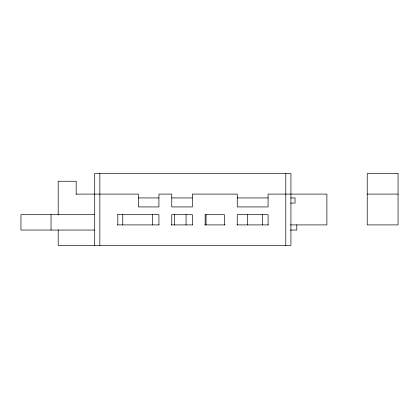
<?xml version="1.0" encoding="UTF-8"?>
<svg xmlns="http://www.w3.org/2000/svg" width="419" height="419" viewBox="0 0 419 419"><rect width="100%" height="100%" fill="white"/><g stroke="black" fill="none" stroke-linecap="round" stroke-linejoin="round"><path stroke-width="0.63" d="M76.169 194.091L138.37 194.091L138.37 206.934L158.916 206.934L158.916 194.091L171.759 194.091L171.759 206.934L192.305 206.934L192.305 194.091L237.254 194.091L237.254 206.934L268.076 206.934L268.076 194.091L326.893 194.091L326.893 224.909L290.398 224.909M367.227 194.091L398.05 194.091M138.37 197.941L158.916 197.941M171.759 197.941L192.305 197.941M237.254 197.941L268.076 197.941M290.55 197.941L295.044 197.941L295.044 203.079L290.55 203.079M94.725 214.638L20.95 214.638L20.95 230.047L94.61 230.047M117.545 214.638L158.916 214.638L158.916 224.909M117.425 224.909L159.204 224.909M171.282 224.909L192.494 224.909M204.781 224.909L225.066 224.909M236.793 224.909L268.459 224.909M290.278 230.047L296.799 230.047L296.799 224.814M285.795 173.545L285.795 245.455M268.076 224.909L268.076 214.638L237.254 214.638L237.254 224.909M262.682 214.638L262.682 224.909M247.692 214.638L247.692 224.909M224.411 224.909L224.411 214.638L205.148 214.638L205.148 224.909M206.054 214.476L206.054 224.909M192.305 224.909L192.305 214.638L171.759 214.638L171.759 224.909M186.052 214.638L186.052 224.909M174.665 214.476L174.665 224.909M152.663 214.638L152.663 224.909M122.762 214.638L122.762 224.909M117.823 214.638L117.823 224.909M99.842 173.545L99.842 245.455M94.704 245.455L94.704 173.545L290.933 173.545L290.933 245.455L58.194 245.455L58.194 229.89M76.169 194.28L76.169 181.249L58.194 181.249L58.194 214.973M51.045 214.638L51.045 230.047M398.05 173.545L367.227 173.545L367.227 224.909L398.05 224.909L398.05 173.545"/></g></svg>
